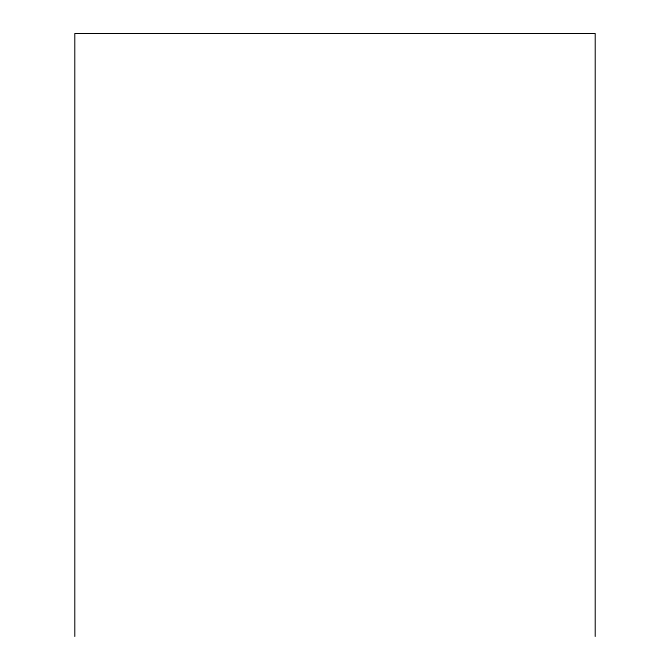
<?xml version="1.0" encoding="UTF-8"?>
<svg xmlns="http://www.w3.org/2000/svg" width="670" height="670" viewBox="0 0 670 670"><rect width="100%" height="100%" fill="white"/><g stroke="black" fill="none" stroke-linecap="round" stroke-linejoin="round"><path stroke-width="1" d="M595.228 636.5L595.228 33.5L74.772 33.5L74.772 636.5"/></g></svg>
